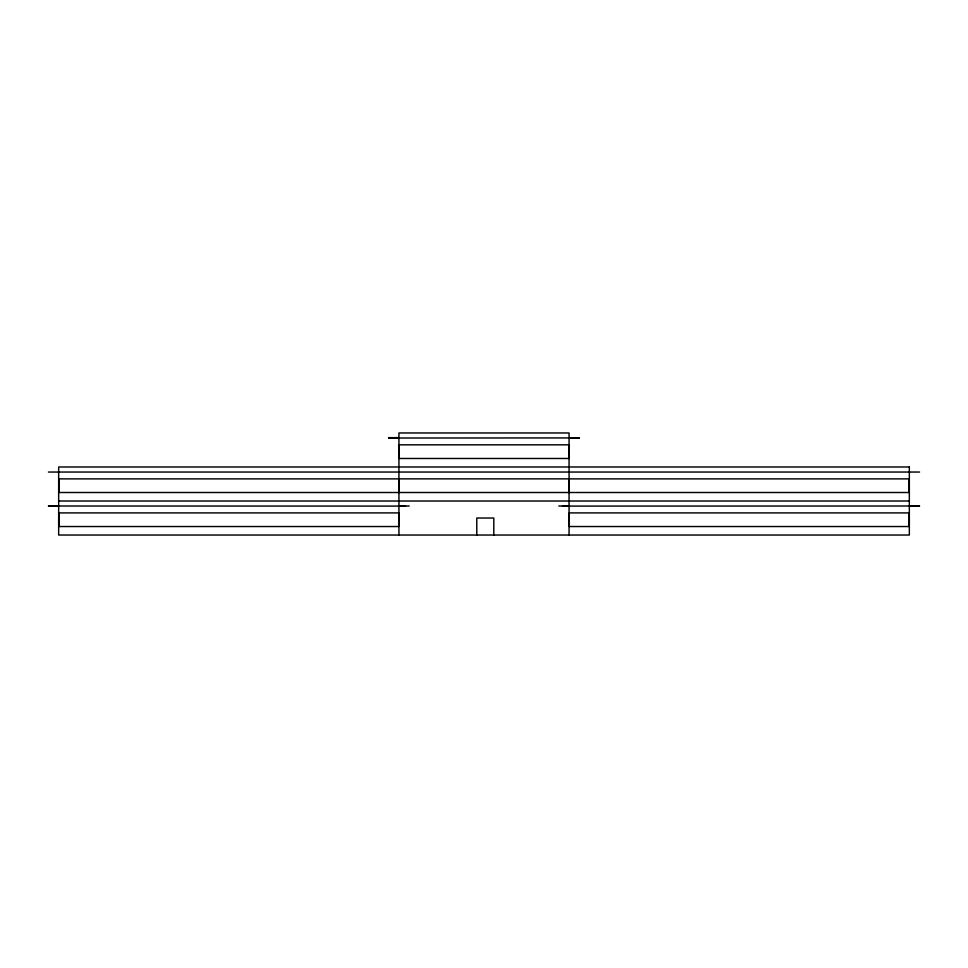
<?xml version="1.0" encoding="UTF-8"?>
<svg xmlns="http://www.w3.org/2000/svg" width="968" height="968" viewBox="0 0 968 968"><rect width="100%" height="100%" fill="white"/><g stroke="black" fill="none" stroke-linecap="round" stroke-linejoin="round"><path stroke-width="1.45" d="M388.507 437.645L398.937 437.645M388.616 437.851L398.937 437.851M569.063 437.851L579.384 437.851M388.7 438.02L579.348 437.923M48.436 472.045L919.564 472.045M58.661 501.013L909.339 501.013M58.661 506.01L48.4 506.01L405.531 506.095M398.937 506.01L409.198 506.01M558.802 506.01L569.063 506.01M909.339 506.01L919.6 506.01L562.469 506.095M569.063 535.038L569.063 432.962L398.937 432.962L398.937 535.038M493.801 535.038L493.801 518.025L476.788 518.025L476.788 535.038M568.857 444.832L399.143 444.832L399.143 458.481L568.857 458.481L568.857 444.832M909.339 466.987L58.661 466.987L58.661 535.038L909.339 535.038L909.339 466.987M398.719 478.882L58.879 478.882L58.879 492.506L398.719 492.506L398.719 478.882M568.857 478.857L399.143 478.857L399.143 492.506L568.857 492.506L568.857 478.857M909.121 478.882L569.281 478.882L569.281 492.506L909.121 492.506L909.121 478.882M398.719 512.907L58.879 512.907L58.879 526.531L398.719 526.531L398.719 512.907M909.121 512.907L569.281 512.907L569.281 526.531L909.121 526.531L909.121 512.907"/></g></svg>
